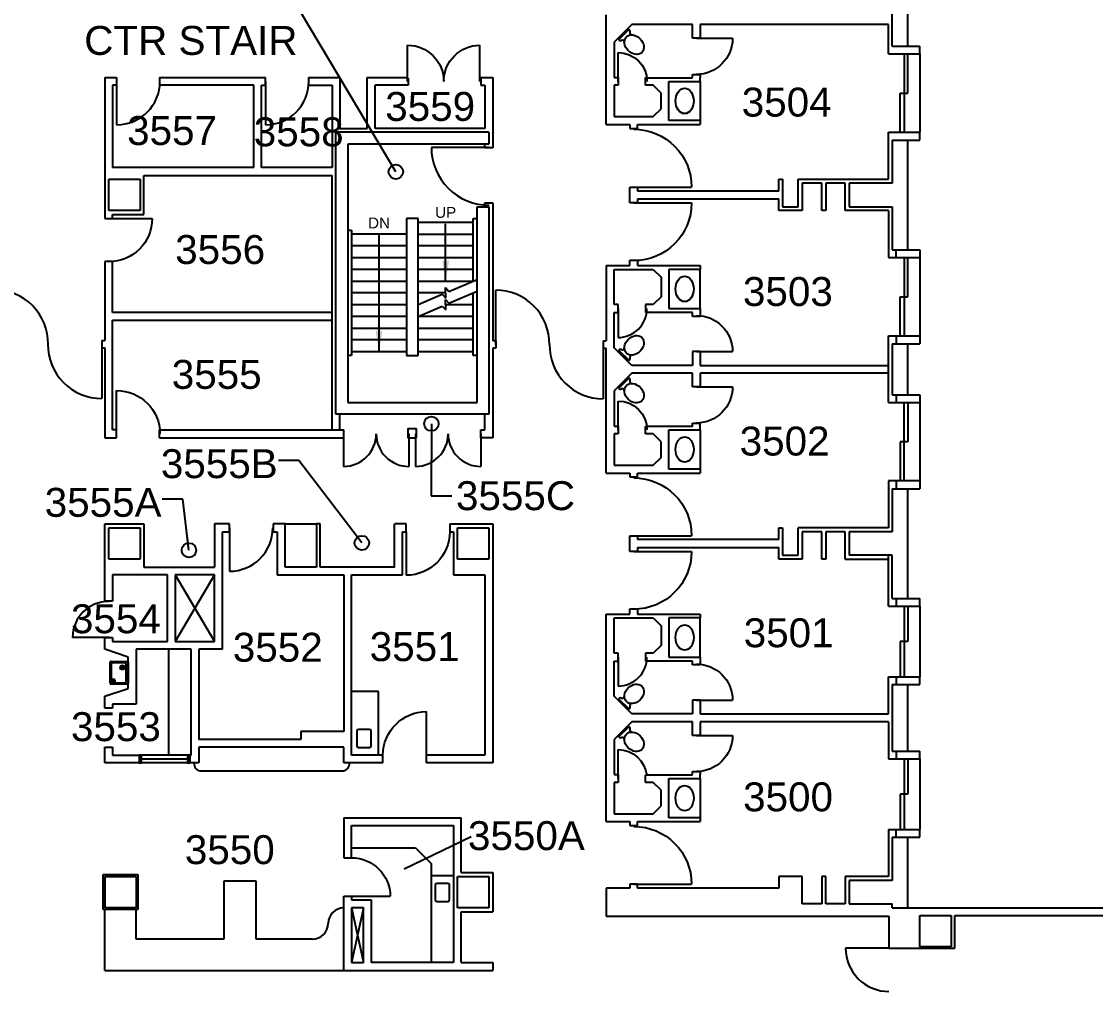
# Model space of a CAD drawing. Extents: x 338 to 7662, y 1527 to 4766.
# Drawn here: x 2965 to 3856, y 3372 to 4177 of the extents above; entities that cross this region are included whole.
import ezdxf
from ezdxf.enums import TextEntityAlignment as Align

# ---------------------------------------------------------------- set-up
doc = ezdxf.new("R2010")
doc.units = 0
doc.header["$LTSCALE"] = 150
doc.header["$MEASUREMENT"] = 0
doc.header["$PDMODE"] = 3
doc.header["$PDSIZE"] = 1
doc.layers.get('0').update_dxf_attribs({"linetype": 'CONTINUOUS'})
for name, color, linetype in [('A-ANNO-TEXT', 4, 'CONTINUOUS'), ('A-ANNO-TEXT-STAIR', 4, 'CONTINUOUS'), ('A-ANNO-TX192', 4, 'CONTINUOUS'), ('A-COLS', 5, 'CONTINUOUS'), ('A-DOOR', 2, 'CONTINUOUS'), ('A-FLOR-CASE', 3, 'CONTINUOUS'), ('A-FLOR-PFIX', 2, 'CONTINUOUS'), ('A-FLOR-STRS', 2, 'CONTINUOUS'), ('A-GLAZ', 2, 'CONTINUOUS'), ('A-GLAZ-SILL', 1, 'CONTINUOUS'), ('A-SHFT', 1, 'CONTINUOUS'), ('A-WALL-FULL', 6, 'CONTINUOUS')]:
    doc.layers.add(name, color=color, linetype=linetype)
doc.styles.add('ARIAL', font='arial.ttf')
doc.styles.get("Standard").update_dxf_attribs({"font": 'simplex'})
doc.dimstyles.new('DIM-96', dxfattribs={"dimscale": 96, "dimtxt": 0.18, "dimasz": 0.18, "dimexe": 0.18, "dimexo": 0.0625, "dimgap": 0.09, "dimtad": 0, "dimtih": 1, "dimtoh": 1, "dimdec": 4, "dimzin": 0, "dimdsep": 46, "dimlunit": 4, "dimtxsty": 'Standard', "dimcen": 0.09, "dimadec": 0, "dimazin": 0, "dimtfac": 1, "dimtdec": 4, "dimtofl": 0, "dimtmove": 2, "dimatfit": 3, "dimfxl": 1, "dimtolj": 1, "dimtzin": 0, "dimarcsym": 0})
doc.dimstyles.new('DIM1-4', dxfattribs={"dimscale": 48, "dimtxt": 0.09375, "dimasz": 0.125, "dimexe": 0.125, "dimexo": 0.09375, "dimgap": 0, "dimtad": 1, "dimdec": 4, "dimzin": 7, "dimdsep": 46, "dimlunit": 4, "dimtxsty": 'Standard', "dimcen": 2.25, "dimdle": 1.5, "dimadec": 0, "dimazin": 0, "dimtfac": 1, "dimtdec": 4, "dimtix": 1, "dimtofl": 0, "dimtmove": 2, "dimatfit": 3, "dimfxl": 1, "dimtolj": 1, "dimtzin": 0, "dimarcsym": 0})

# ---------------------------------------------------------------- blocks, each defined once
blk = doc.blocks.new('dr-36')
blk.add_line((0, 0), (0, 36.06))
blk.add_arc((-0.1, -0.04), 36.1, 0.06887, 89.83373)
blk = doc.blocks.new('DRINK FTN')
for p, q in [((-8.75, 0), (8.75, 0)), ((-9.5, -14.25), (-9.5, -0.75)), ((-8.5, -12.25), (-8.5, -4.75)), ((-7.75, -4), (-6.25, -4)), ((-5.5, -3.25), (-5.5, -1.75)), ((-4.75, -1), (7.75, -1)), ((8.5, -1.75), (8.5, -12.25)), ((9.5, -0.75), (9.5, -14.25)), ((8.75, -15), (-8.75, -15)), ((7.75, -13), (-7.75, -13)), ((1, -15), (1, -15))]:
    blk.add_line(p, q)
for centre, radius in [((-7.5, -2), 1.38), ((-7.5, -2), 0.789), ((4.5, -10), 1.56)]:
    blk.add_circle(centre, radius)
for centre, start, end in [((-8.75, -0.75), 90, 180), ((-7.75, -4.75), 90, 180), ((-6.25, -3.25), 270, 0), ((-4.75, -1.75), 90, 180), ((7.75, -1.75), 0, 90), ((8.75, -0.75), 0, 90), ((-8.75, -14.25), 180, 270), ((-7.75, -12.25), 180, 270), ((7.75, -12.25), 270, 0), ((8.75, -14.25), 270, 0)]:
    blk.add_arc(centre, 0.75, start, end)
for p in [(3.5, -10), (4, -9), (4, -11), (5, -9), (5, -11), (5.5, -10)]:
    blk.add_point(p)
blk = doc.blocks.new('dr-32')
blk.add_line((0, 0), (0, 32.05))
blk.add_arc((-0.09, -0.04), 32.09, 0.06887, 89.83373)

msp = doc.modelspace()

# ---------------------------------------------------------------- linework, layer by layer
at = {"layer": 'A-ANNO-TEXT', "linetype": 'Continuous'}
for p, q in [((3316.99, 3947.37), (3316.51, 3956.13)), ((3316.51, 3956.13), (3319.51, 3952.93)), ((3319.51, 3952.93), (3342.75, 3962.89)), ((3294, 3942), (3313.99, 3950.57)), ((3313.99, 3950.57), (3316.99, 3947.37)), ((3319.51, 3943.18), (3342.75, 3953.14)), ((3294, 3932.25), (3313.99, 3940.82)), ((3313.99, 3940.82), (3316.99, 3937.62)), ((3316.99, 3937.62), (3316.51, 3946.38)), ((3316.51, 3946.38), (3319.51, 3943.18))]:
    msp.add_line(p, q, dxfattribs=at)
at = {"layer": 'A-ANNO-TX192'}
msp.add_line((3338.04, 3500.38), (3282.27, 3473.41), dxfattribs=at)
at = {"layer": 'A-COLS'}
for p, q in [((3037.25, 4020), (3037.25, 4046)), ((3037.25, 4046), (3063.25, 4046)), ((3063.25, 4046), (3063.25, 4020)), ((3063.25, 4020), (3037.25, 4020)), ((3037.25, 3730.75), (3037.25, 3756.75)), ((3037.25, 3756.75), (3063.25, 3756.75)), ((3063.25, 3756.75), (3063.25, 3730.75)), ((3326.5, 3756.75), (3352.5, 3756.75)), ((3326.5, 3730.75), (3326.5, 3756.75)), ((3352.5, 3756.75), (3352.5, 3730.75)), ((3063.25, 3730.75), (3037.25, 3730.75)), ((3352.5, 3730.75), (3326.5, 3730.75)), ((3034, 3467.5), (3060, 3467.5)), ((3034, 3467.5), (3034, 3441.5)), ((3060, 3467.5), (3060, 3441.5)), ((3326.5, 3441.5), (3326.5, 3467.5)), ((3326.5, 3467.5), (3352.5, 3467.5)), ((3352.5, 3467.5), (3352.5, 3441.5)), ((3060, 3441.5), (3034, 3441.5)), ((3352.5, 3441.5), (3326.5, 3441.5)), ((3710, 3409), (3710, 3435)), ((3710, 3435), (3736, 3435)), ((3736, 3435), (3736, 3409)), ((3736, 3409), (3710, 3409))]:
    msp.add_line(p, q, dxfattribs=at)
at = {"layer": 'A-DOOR'}
for p, q in [((3524.75, 4163), (3554.75, 4163)), ((3285.21, 4127.25), (3285.21, 4157.25)), ((3345.21, 4127.25), (3345.21, 4157.25)), ((3459.75, 4127.25), (3459.75, 4151.25)), ((3043.75, 4127.25), (3043.75, 4091.25)), ((3167.25, 4127.25), (3167.25, 4091.25)), ((3352.9, 4072.51), (3304.9, 4072.51)), ((3472.75, 4039.5), (3520.75, 4039.5)), ((3472.75, 4026.5), (3520.75, 4026.5)), ((3037.25, 4013.5), (3073.25, 4013.5)), ((3358.27, 3908.9), (3358.27, 3953.9)), ((3459.75, 3938.75), (3459.75, 3914.75)), ((3031.48, 3909.25), (3031.48, 3864.25)), ((3447.48, 3908.9), (3447.48, 3863.9)), ((3524.75, 3903), (3554.75, 3903)), ((3043.75, 3834.75), (3043.75, 3870.75)), ((3524.75, 3873.75), (3554.75, 3873.75)), ((3459.75, 3838), (3459.75, 3862)), ((3232.12, 3834.75), (3232.12, 3807.75)), ((3286.12, 3834.75), (3286.12, 3807.75)), ((3291.83, 3834.75), (3291.83, 3807.75)), ((3345.83, 3834.75), (3345.83, 3807.75)), ((3137.46, 3756.75), (3137.46, 3720.75)), ((3472.75, 3750.25), (3520.75, 3750.25)), ((3472.75, 3737.25), (3520.75, 3737.25)), ((3037.25, 3665.75), (3007.25, 3665.75)), ((3459.75, 3649.5), (3459.75, 3625.5)), ((3524.75, 3613.75), (3554.75, 3613.75)), ((3524.75, 3584.5), (3554.75, 3584.5)), ((3459.75, 3548.75), (3459.75, 3572.75)), ((3472.75, 3461), (3520.75, 3461)), ((3684.5, 3408), (3648.5, 3408))]:
    msp.add_line(p, q, dxfattribs=at)
at = {"layer": 'A-DOOR', "extrusion": (0, 0, -1)}
for centre, major_axis, start_param, end_param in [((3524.75, 4163), (21.21, 21.21), 0.785398, 2.356194), ((3285.21, 4127.25), (-21.21, 21.21), 0.785398, 2.356194), ((3345.21, 4127.25), (-21.21, 21.21), 5.497787, 7.068583), ((3459.75, 4127.25), (-16.97, 16.97), 0.785398, 2.356194), ((3472.75, 4039.5), (33.94, 33.94), 5.497787, 7.068583), ((3472.75, 4026.5), (33.94, 33.94), 0.785398, 2.356194), ((3037.25, 4013.5), (25.46, 25.46), 0.785398, 2.356194), ((3524.75, 3903), (21.21, 21.21), 5.497787, 7.068583), ((3043.75, 3834.75), (-25.46, 25.46), 0.785398, 2.356194), ((3524.75, 3873.75), (21.21, 21.21), 0.785398, 2.356194), ((3459.75, 3838), (-16.97, 16.97), 0.785398, 2.356194), ((3472.75, 3750.25), (33.94, 33.94), 5.497787, 7.068583), ((3472.75, 3737.25), (33.94, 33.94), 0.785398, 2.356194), ((3524.75, 3613.75), (21.21, 21.21), 5.497787, 7.068583), ((3524.75, 3584.5), (21.21, 21.21), 0.785398, 2.356194), ((3459.75, 3548.75), (-16.97, 16.97), 0.785398, 2.239587), ((3472.75, 3461), (33.94, 33.94), 5.497787, 7.068583)]:
    msp.add_ellipse(centre, major_axis=major_axis, ratio=1, start_param=start_param, end_param=end_param, dxfattribs=at)
at = {"layer": 'A-DOOR'}
for centre, major_axis, ratio, start_param, end_param in [((3043.75, 4127.25), (25.46, 25.46), 1, 3.926991, 5.497787), ((3167.25, 4127.25), (25.46, 25.46), 1, 3.926991, 5.497787), ((3352.9, 4072.51), (33.94, 33.94), 1, 2.356194, 3.926991), ((2942.27, 3909.25), (17.25, 41.65), 0.987743, -1.182438, 0.397078), ((3358.27, 3908.9), (17.25, 41.65), 0.987743, -1.182438, 0.397078), ((3459.75, 3938.75), (-16.97, 16.97), 1, 2.356194, 3.926991), ((3031.48, 3909.25), (17.44, 41.58), 0.987634, 1.963494, 3.543166), ((3447.48, 3908.9), (17.44, 41.58), 0.987634, 1.963494, 3.543166), ((3232.12, 3834.75), (19.09, 19.09), 1, 3.926991, 5.497787), ((3286.12, 3834.75), (19.09, 19.09), 1, 2.356194, 3.926991), ((3291.83, 3834.75), (19.09, 19.09), 1, 3.926991, 5.497787), ((3345.83, 3834.75), (19.09, 19.09), 1, 2.356194, 3.926991), ((3137.36, 3756.75), (25.46, 25.46), 1, 3.926991, 5.497787), ((3037.25, 3665.75), (21.21, 21.21), 1, 0.785398, 2.356194), ((3459.75, 3649.5), (-16.97, 16.97), 1, 2.356194, 3.926991), ((3684.5, 3408), (25.46, 25.46), 1, 2.356194, 3.926991)]:
    msp.add_ellipse(centre, major_axis=major_axis, ratio=ratio, start_param=start_param, end_param=end_param, dxfattribs=at)
at = {"layer": 'A-FLOR-CASE'}
for p, q in [((3528, 4127.25), (3528, 4094.75)), ((3528, 3938.75), (3528, 3971.25)), ((3528, 3838), (3528, 3805.5)), ((3183.5, 3760), (3209.5, 3760)), ((3528, 3649.5), (3528, 3682)), ((3087, 3568.25), (3087, 3656)), ((3261, 3621), (3238.75, 3621)), ((3261, 3568.25), (3261, 3621)), ((3114, 3555), (3231, 3555)), ((3528, 3548.75), (3528, 3516.25)), ((3238.75, 3491.25), (3291.67, 3491.25)), ((3291.67, 3491.25), (3304.75, 3478.17)), ((3304.75, 3478.17), (3304.75, 3396)), ((3323.25, 3468), (3304.75, 3468)), ((3159.62, 3463.5), (3132.62, 3463.5)), ((3132.62, 3463.5), (3132.62, 3415.5)), ((3159.62, 3415.5), (3159.62, 3463.5)), ((3034, 3389.5), (3034, 3440)), ((3060, 3415.5), (3060, 3440)), ((3132.62, 3415.5), (3060, 3415.5)), ((3206.25, 3415.5), (3159.62, 3415.5)), ((3034, 3389.5), (3232.25, 3389.5))]:
    msp.add_line(p, q, dxfattribs=at)
for centre, radius, start, end in [((3114, 3561), 6, 172.81924, 270), ((3231, 3561), 6, 270, 7.18076), ((3232.25, 3428.5), 13, 90, 180), ((3206.25, 3428.5), 13, 270, 0)]:
    msp.add_arc(centre, radius, start, end, dxfattribs=at)
at = {"layer": 'A-FLOR-PFIX'}
for p, q in [((3460.38, 4162.01), (3468.87, 4170.49)), ((3468.87, 3895.51), (3460.38, 3903.99)), ((3460.38, 3872.76), (3468.87, 3881.24)), ((3468.87, 3606.26), (3460.38, 3614.74)), ((3460.38, 3583.51), (3468.87, 3591.99)), ((3243, 3588), (3243, 3576)), ((3253.5, 3589.5), (3244.5, 3589.5)), ((3255, 3576), (3255, 3588)), ((3244.5, 3574.5), (3253.5, 3574.5)), ((3308, 3460.25), (3308, 3448.25)), ((3318.5, 3461.75), (3309.5, 3461.75)), ((3320, 3448.25), (3320, 3460.25)), ((3309.5, 3446.75), (3318.5, 3446.75))]:
    msp.add_line(p, q, dxfattribs=at)
for centre, radius, start, end in [((3468.16, 4169.08), 1.58, 333.43495, 63.43495), ((3461.8, 4162.71), 1.58, 206.56505, 296.56505), ((3463.21, 4159.61), 1.83, 359.34402, 112.6996), ((3471.22, 4167.66), 1.79, 156.79875, 273.25713), ((3461.8, 3903.29), 1.58, 63.43495, 153.43495), ((3463.21, 3906.35), 1.79, 246.79875, 3.25713), ((3468.16, 3896.92), 1.58, 296.56505, 26.56505), ((3471.27, 3898.34), 1.83, 89.34402, 202.6996), ((3468.16, 3879.83), 1.58, 333.43495, 63.43495), ((3471.22, 3878.41), 1.79, 156.79875, 273.25713), ((3461.8, 3873.46), 1.58, 206.56505, 296.56505), ((3463.21, 3870.36), 1.83, 359.34402, 112.6996), ((3461.8, 3614.04), 1.58, 63.43495, 153.43495), ((3463.21, 3617.1), 1.79, 246.79875, 3.25713), ((3471.27, 3609.09), 1.83, 89.34402, 202.6996), ((3468.16, 3607.67), 1.58, 296.56505, 26.56505), ((3468.16, 3590.58), 1.58, 333.43495, 63.43495), ((3244.5, 3588), 1.5, 90, 180), ((3253.5, 3588), 1.5, 0, 90), ((3461.8, 3584.21), 1.58, 206.56505, 296.56505), ((3463.21, 3581.11), 1.83, 359.34402, 112.6996), ((3471.22, 3589.16), 1.79, 156.79875, 273.25713), ((3244.5, 3576), 1.5, 180, 270), ((3253.5, 3576), 1.5, 270, 0), ((3309.5, 3460.25), 1.5, 90, 180), ((3318.5, 3460.25), 1.5, 0, 90), ((3309.5, 3448.25), 1.5, 180, 270), ((3318.5, 3448.25), 1.5, 270, 0)]:
    msp.add_arc(centre, radius, start, end, dxfattribs=at)
for centre, major_axis, ratio in [((3473.11, 4157.76), (-6.43, 6.43), 0.769231), ((3515, 4111), (0, 10.5), 0.714286), ((3515, 3955), (0, 10.5), 0.714286), ((3473.11, 3908.24), (6.43, 6.43), 0.769231), ((3473.11, 3868.51), (-6.43, 6.43), 0.769231), ((3515, 3821.75), (0, 10.5), 0.714286), ((3515, 3665.75), (0, 10.5), 0.714286), ((3473.11, 3618.99), (6.43, 6.43), 0.769231), ((3473.11, 3579.26), (-6.43, 6.43), 0.769231), ((3515, 3532.5), (0, 10.5), 0.714286)]:
    msp.add_ellipse(centre, major_axis=major_axis, ratio=ratio, dxfattribs=at)
at = {"layer": 'A-FLOR-STRS'}
for p, q in [((3339.5, 4010.25), (3294, 4010.25)), ((3339.5, 4013.5), (3342.75, 4013.5)), ((3339.5, 3961.5), (3339.5, 4013.5)), ((3235.5, 4003.75), (3238.75, 4003.75)), ((3238.75, 4003.75), (3238.75, 3899.75)), ((3284.25, 4000.5), (3238.75, 4000.5)), ((3294, 4000.5), (3339.5, 4000.5)), ((3284.25, 3990.75), (3238.75, 3990.75)), ((3339.5, 3990.75), (3294, 3990.75)), ((3238.75, 3981), (3284.25, 3981)), ((3294, 3981), (3339.5, 3981)), ((3284.25, 3971.25), (3238.75, 3971.25)), ((3339.5, 3971.25), (3294, 3971.25)), ((3238.75, 3961.5), (3284.25, 3961.5)), ((3294, 3961.5), (3339.5, 3961.5)), ((3284.25, 3951.75), (3238.75, 3951.75)), ((3316.75, 3951.75), (3294, 3951.75)), ((3339.5, 3899.75), (3339.5, 3951.75)), ((3238.75, 3942), (3284.25, 3942)), ((3316.75, 3942), (3339.5, 3942)), ((3284.25, 3932.25), (3238.75, 3932.25)), ((3339.5, 3932.25), (3294, 3932.25)), ((3238.75, 3922.5), (3284.25, 3922.5)), ((3294, 3922.5), (3339.5, 3922.5)), ((3284.25, 3912.75), (3238.75, 3912.75)), ((3339.5, 3912.75), (3294, 3912.75)), ((3238.75, 3903), (3284.25, 3903)), ((3294, 3903), (3339.5, 3903)), ((3238.75, 3899.75), (3235.5, 3899.75)), ((3342.75, 3899.75), (3339.5, 3899.75))]:
    msp.add_line(p, q, dxfattribs=at)
at = {"layer": 'A-GLAZ', "linetype": 'Continuous'}
for p, q in [((3697, 4150), (3697, 4085)), ((3700.25, 4117.5), (3700.25, 4150)), ((3693.75, 4117.5), (3700.25, 4117.5)), ((3693.75, 4085), (3693.75, 4117.5)), ((3697, 3981), (3697, 3916)), ((3700.25, 3948.5), (3700.25, 3981)), ((3693.75, 3916), (3693.75, 3948.5)), ((3693.75, 3948.5), (3700.25, 3948.5)), ((3697, 3795.75), (3697, 3860.75)), ((3700.25, 3860.75), (3700.25, 3828.25)), ((3700.25, 3828.25), (3693.75, 3828.25)), ((3693.75, 3828.25), (3693.75, 3795.75)), ((3697, 3691.75), (3697, 3633.25)), ((3700.25, 3691.75), (3700.25, 3662.5)), ((3693.75, 3662.5), (3693.75, 3633.25)), ((3700.25, 3662.5), (3693.75, 3662.5)), ((3697, 3565), (3697, 3506.5)), ((3700.25, 3565), (3700.25, 3535.75)), ((3700.25, 3535.75), (3693.75, 3535.75)), ((3693.75, 3535.75), (3693.75, 3506.5))]:
    msp.add_line(p, q, dxfattribs=at)
at = {"layer": 'A-GLAZ'}
for p, q in [((3064.5, 3568.25), (3062.5, 3568.25)), ((3062.5, 3568.25), (3062.5, 3561.75)), ((3064.5, 3561.75), (3064.5, 3568.25)), ((3064.5, 3565), (3102.5, 3565)), ((3104.5, 3568.25), (3102.5, 3568.25)), ((3102.5, 3568.25), (3102.5, 3561.75)), ((3104.5, 3561.75), (3104.5, 3568.25)), ((3062.5, 3561.75), (3064.5, 3561.75)), ((3102.5, 3561.75), (3104.5, 3561.75))]:
    msp.add_line(p, q, dxfattribs=at)
at = {"layer": 'A-GLAZ-SILL', "linetype": 'Continuous'}
for p, q in [((3710, 4150), (3710, 4085)), ((3710, 3981), (3710, 3916)), ((3710, 3860.75), (3710, 3795.75)), ((3710, 3691.75), (3710, 3633.25)), ((3710, 3565), (3710, 3506.5))]:
    msp.add_line(p, q, dxfattribs=at)
at = {"layer": 'A-GLAZ-SILL'}
for p, q in [((3102.5, 3568.25), (3064.5, 3568.25)), ((3102.5, 3561.75), (3064.5, 3561.75))]:
    msp.add_line(p, q, dxfattribs=at)
at = {"layer": 'A-SHFT'}
for p, q in [((3125, 3717.75), (3092.5, 3662.5)), ((3092.5, 3717.75), (3125, 3662.5)), ((3248.5, 3441.5), (3238.75, 3396)), ((3238.75, 3441.5), (3248.5, 3396))]:
    msp.add_line(p, q, dxfattribs=at)
at = {"layer": 'A-WALL-FULL'}
for p, q in [((3687.25, 4156.5), (3687.25, 4195.5)), ((3700.25, 4156.5), (3700.25, 4195.5)), ((3450, 4091.5), (3450, 4182.5)), ((3471.12, 4174.38), (3456.5, 4159.75)), ((3521.5, 4174.38), (3471.12, 4174.38)), ((3521.5, 4163), (3521.5, 4174.38)), ((3528, 4174.38), (3528, 4163)), ((3684, 4174.38), (3528, 4174.38)), ((3684, 4150), (3684, 4174.38)), ((3528, 4163), (3521.5, 4163)), ((3456.5, 4159.75), (3456.5, 4130.5)), ((3687.25, 4156.5), (3710, 4156.5)), ((3710, 4150), (3710, 4156.5)), ((3684, 4150), (3710, 4150)), ((3034, 4130.5), (3043.75, 4130.5)), ((3034, 4130.5), (3034, 4013.5)), ((3043.75, 4130.5), (3043.75, 4124)), ((3079.5, 4130.5), (3167.25, 4130.5)), ((3079.5, 4130.5), (3079.5, 4124)), ((3167.25, 4124), (3167.25, 4130.5)), ((3203, 4130.5), (3229, 4130.5)), ((3203, 4130.5), (3203, 4124)), ((3229, 4130.5), (3229, 4088.25)), ((3251.75, 4130.5), (3285.53, 4130.5)), ((3251.75, 4088.25), (3251.75, 4130.5)), ((3285.53, 4130), (3285.53, 4124)), ((3346, 4130.5), (3355.75, 4130.5)), ((3346, 4130.5), (3346, 4124)), ((3355.75, 4130.5), (3355.75, 4072)), ((3456.5, 4130.5), (3459.75, 4130.5)), ((3459.75, 4130.5), (3459.75, 4124)), ((3482.5, 4124), (3482.5, 4130.5)), ((3521.5, 4130.04), (3482.5, 4130.04)), ((3502, 4127.25), (3528, 4127.25)), ((3502, 4094.75), (3502, 4127.25)), ((3521.5, 4133.02), (3527.77, 4133.02)), ((3521.5, 4130.5), (3521.5, 4133.02)), ((3527.77, 4133.02), (3527.77, 4130.5)), ((3528, 4127.25), (3528, 4130.5)), ((3043.75, 4124), (3040.5, 4124)), ((3040.5, 4124), (3040.5, 4055.75)), ((3157.5, 4124), (3079.5, 4124)), ((3157.5, 4055.75), (3157.5, 4124)), ((3164, 4055.75), (3164, 4124)), ((3164, 4124), (3167.25, 4124)), ((3203, 4124), (3222.5, 4124)), ((3222.5, 4124), (3222.5, 4055.75)), ((3258.25, 4088.25), (3258.25, 4124)), ((3285.53, 4124), (3258.25, 4124)), ((3346, 4124), (3349.25, 4124)), ((3349.25, 4124), (3349.25, 4088.25)), ((3456.5, 4124), (3456.5, 4098)), ((3459.75, 4124), (3456.5, 4124)), ((3489, 4124), (3482.5, 4124)), ((3495.5, 4117.5), (3489, 4124)), ((3495.5, 4104.5), (3495.5, 4117.5)), ((3489, 4098), (3495.5, 4104.5)), ((3450, 4091.5), (3469.5, 4091.5)), ((3456.5, 4098), (3489, 4098)), ((3469.5, 4091.5), (3469.5, 4088.25)), ((3476, 4088.25), (3476, 4091.5)), ((3476, 4091.5), (3528, 4091.5)), ((3528, 4094.75), (3502, 4094.75)), ((3528, 4094.75), (3528, 4091.5)), ((3352.5, 4085), (3225.75, 4085)), ((3225.75, 3851), (3225.75, 4085)), ((3229, 4088.25), (3251.75, 4088.25)), ((3349.25, 4088.25), (3258.25, 4088.25)), ((3352.5, 4085), (3352.5, 4075.25)), ((3469.5, 4088.25), (3476, 4088.25)), ((3684, 4085), (3710, 4085)), ((3684, 4046), (3684, 4085)), ((3710, 4078.5), (3710, 4085)), ((3352.5, 4075.25), (3235.5, 4075.25)), ((3235.5, 4075.25), (3235.5, 3860.75)), ((3349.25, 4072), (3349.25, 4075.25)), ((3355.75, 4072), (3349.25, 4072)), ((3687.25, 4078.5), (3710, 4078.5)), ((3687.25, 4078.5), (3687.25, 4042.75)), ((3700.25, 3987.5), (3700.25, 4078.5)), ((3157.5, 4055.75), (3040.5, 4055.75)), ((3222.5, 4055.75), (3164, 4055.75)), ((3066.5, 4016.75), (3066.5, 4049.25)), ((3066.5, 4049.25), (3222.5, 4049.25)), ((3222.5, 3838), (3222.5, 4049.25)), ((3593, 4046), (3596.25, 4046)), ((3593, 4036.25), (3593, 4046)), ((3596.25, 4046), (3596.25, 4023.25)), ((3609.25, 4046), (3684, 4046)), ((3609.25, 4023.25), (3609.25, 4046)), ((3469.5, 4026.5), (3469.5, 4039.5)), ((3469.5, 4039.5), (3476, 4039.5)), ((3476, 4039.5), (3476, 4036.25)), ((3593, 4036.25), (3476, 4036.25)), ((3612.5, 4042.75), (3612.5, 4020)), ((3628.75, 4042.75), (3612.5, 4042.75)), ((3628.75, 4020), (3628.75, 4042.75)), ((3632, 4042.75), (3632, 4020)), ((3648.25, 4042.75), (3632, 4042.75)), ((3648.25, 4020), (3648.25, 4042.75)), ((3651.5, 4042.75), (3651.5, 4023.25)), ((3687.25, 4042.75), (3651.5, 4042.75)), ((3476, 4029.75), (3593, 4029.75)), ((3476, 4029.75), (3476, 4026.5)), ((3593, 4020), (3593, 4029.75)), ((3342.75, 3860.75), (3342.75, 4023.25)), ((3342.75, 4023.25), (3352.5, 4023.25)), ((3349.25, 4023.25), (3349.25, 4026.5)), ((3349.25, 4026.5), (3355.75, 4026.5)), ((3352.5, 4023.25), (3352.5, 3851)), ((3355.75, 4026.5), (3355.75, 3911.9)), ((3476, 4026.5), (3469.5, 4026.5)), ((3612.5, 4020), (3593, 4020)), ((3596.25, 4023.25), (3609.25, 4023.25)), ((3632, 4020), (3628.75, 4020)), ((3684, 4020), (3648.25, 4020)), ((3651.5, 4023.25), (3687.25, 4023.25)), ((3684, 4020), (3684, 3981)), ((3687.25, 4023.25), (3687.25, 3987.5)), ((3034, 4013.5), (3040.5, 4013.5)), ((3040.5, 4013.5), (3040.5, 4016.75)), ((3040.5, 4016.75), (3066.5, 4016.75)), ((3294, 4013.5), (3284.25, 4013.5)), ((3284.25, 4013.5), (3284.25, 3899.75)), ((3294, 3899.75), (3294, 4013.5)), ((3687.25, 3987.5), (3710, 3987.5)), ((3690.5, 3981), (3690.5, 3987.5)), ((3710, 3987.5), (3710, 3981)), ((3040.5, 3977.75), (3034, 3977.75)), ((3034, 3977.75), (3034, 3912.25)), ((3040.5, 3935.5), (3040.5, 3977.75)), ((3450, 3974.5), (3469.5, 3974.5)), ((3450, 3974.5), (3450, 3911.9)), ((3469.5, 3974.5), (3469.5, 3978.89)), ((3469.5, 3978.89), (3476, 3978.89)), ((3476, 3978.89), (3476, 3974.5)), ((3476, 3974.5), (3528, 3974.5)), ((3528, 3974.5), (3528, 3971.25)), ((3684, 3981), (3710, 3981)), ((3456.5, 3942), (3456.5, 3971.25)), ((3456.5, 3971.25), (3489, 3971.25)), ((3489, 3971.25), (3495.5, 3964.75)), ((3528, 3971.25), (3502, 3971.25)), ((3502, 3971.25), (3502, 3938.75)), ((3495.5, 3964.75), (3495.5, 3948.5)), ((3495.5, 3948.5), (3489, 3942)), ((3459.75, 3942), (3456.5, 3942)), ((3459.75, 3935.5), (3459.75, 3942)), ((3489, 3942), (3482.5, 3942)), ((3482.5, 3942), (3482.5, 3935.5)), ((3502, 3938.75), (3528, 3938.75)), ((3528, 3938.75), (3528, 3932.25)), ((3222.5, 3935.5), (3040.5, 3935.5)), ((3456.5, 3935.5), (3459.75, 3935.5)), ((3456.5, 3906.25), (3456.5, 3935.5)), ((3521.5, 3935.5), (3482.5, 3935.5)), ((3521.5, 3932.25), (3521.5, 3935.5)), ((3528, 3932.25), (3521.5, 3932.25)), ((3040.5, 3838), (3040.5, 3929)), ((3040.5, 3929), (3222.5, 3929)), ((3031.48, 3912.25), (3031.48, 3906.25)), ((3031.48, 3912.25), (3034, 3912.25)), ((3358.27, 3911.9), (3355.75, 3911.9)), ((3358.27, 3911.9), (3358.27, 3905.9)), ((3447.48, 3911.9), (3447.48, 3905.9)), ((3447.48, 3911.9), (3450, 3911.9)), ((3684, 3916), (3710, 3916)), ((3684, 3860.75), (3684, 3916)), ((3690.5, 3916), (3690.5, 3909.5)), ((3710, 3916), (3710, 3909.5)), ((3031.48, 3906.25), (3034, 3906.25)), ((3034, 3906.25), (3034, 3831.5)), ((3355.75, 3905.9), (3355.75, 3831.5)), ((3358.27, 3905.9), (3355.75, 3905.9)), ((3447.48, 3905.9), (3450, 3905.9)), ((3450, 3802.25), (3450, 3905.9)), ((3471.12, 3891.62), (3456.5, 3906.25)), ((3528, 3903), (3521.5, 3903)), ((3521.5, 3903), (3521.5, 3891.62)), ((3528, 3903), (3528, 3891.62)), ((3687.25, 3909.5), (3710, 3909.5)), ((3687.25, 3909.5), (3687.25, 3867.25)), ((3700.25, 3867.25), (3700.25, 3909.5)), ((3284.25, 3899.75), (3294, 3899.75)), ((3471.12, 3885.12), (3456.5, 3870.5)), ((3521.5, 3891.62), (3471.12, 3891.62)), ((3521.5, 3885.12), (3471.12, 3885.12)), ((3521.5, 3873.75), (3521.5, 3885.12)), ((3528, 3891.62), (3684, 3891.62)), ((3684, 3885.12), (3528, 3885.12)), ((3528, 3885.12), (3528, 3873.75)), ((3456.5, 3870.5), (3456.5, 3841.25)), ((3528, 3873.75), (3521.5, 3873.75)), ((3687.25, 3867.25), (3710, 3867.25)), ((3690.5, 3867.25), (3690.5, 3860.75)), ((3710, 3867.25), (3710, 3860.75)), ((3235.5, 3860.75), (3342.75, 3860.75)), ((3684, 3860.75), (3710, 3860.75)), ((3352.5, 3851), (3225.75, 3851)), ((3229, 3838), (3229, 3851)), ((3349.25, 3838), (3349.25, 3851)), ((3456.5, 3841.25), (3459.75, 3841.25)), ((3459.75, 3841.25), (3459.75, 3834.75)), ((3521.5, 3840.79), (3482.5, 3840.79)), ((3482.5, 3834.75), (3482.5, 3840.79)), ((3521.5, 3840.79), (3521.5, 3843.77)), ((3521.5, 3843.77), (3528, 3843.77)), ((3528, 3838), (3528, 3843.77)), ((3034, 3831.5), (3043.75, 3831.5)), ((3043.75, 3838), (3040.5, 3838)), ((3043.75, 3831.5), (3043.75, 3838)), ((3079.5, 3831.5), (3079.5, 3838)), ((3079.5, 3838), (3232.25, 3838)), ((3079.5, 3831.5), (3232.25, 3831.5)), ((3232.25, 3831.5), (3232.25, 3838)), ((3285.44, 3839.13), (3292.54, 3839.13)), ((3285.44, 3839.13), (3285.44, 3831.52)), ((3285.44, 3831.52), (3292.54, 3831.52)), ((3292.54, 3831.52), (3292.54, 3839.13)), ((3346, 3831.5), (3346, 3838)), ((3346, 3838), (3349.25, 3838)), ((3355.75, 3831.5), (3346, 3831.5)), ((3459.75, 3834.75), (3456.5, 3834.75)), ((3456.5, 3834.75), (3456.5, 3808.75)), ((3489, 3834.75), (3482.5, 3834.75)), ((3495.5, 3828.25), (3489, 3834.75)), ((3502, 3805.5), (3502, 3838)), ((3502, 3838), (3528, 3838)), ((3495.5, 3815.25), (3495.5, 3828.25)), ((3489, 3808.75), (3495.5, 3815.25)), ((3456.5, 3808.75), (3489, 3808.75)), ((3528, 3805.5), (3502, 3805.5)), ((3528, 3805.5), (3528, 3802.25)), ((3450, 3802.25), (3469.5, 3802.25)), ((3469.5, 3802.25), (3469.5, 3799)), ((3469.5, 3799), (3476, 3799)), ((3476, 3802.25), (3528, 3802.25)), ((3476, 3799), (3476, 3802.25)), ((3710, 3795.75), (3684, 3795.75)), ((3684, 3795.75), (3684, 3756.75)), ((3690.5, 3795.75), (3690.5, 3789.25)), ((3710, 3795.75), (3710, 3789.25)), ((3687.25, 3789.25), (3687.25, 3753.5)), ((3687.25, 3789.25), (3710, 3789.25)), ((3700.25, 3698.25), (3700.25, 3789.25)), ((3034, 3695.82), (3034, 3760)), ((3034, 3760), (3066.5, 3760)), ((3066.5, 3760), (3066.5, 3724.25)), ((3137.46, 3760), (3125, 3760)), ((3125, 3760), (3125, 3724.25)), ((3137.46, 3753.5), (3137.46, 3760)), ((3183.5, 3760), (3173.75, 3760)), ((3173.75, 3760), (3173.75, 3753.5)), ((3183.5, 3724.25), (3183.5, 3760)), ((3212.75, 3760), (3209.5, 3760)), ((3209.5, 3760), (3209.5, 3724.25)), ((3212.75, 3724.25), (3212.75, 3760)), ((3274.33, 3724.25), (3274.33, 3760)), ((3284.12, 3760), (3274.5, 3760)), ((3284.12, 3753.5), (3284.12, 3760)), ((3320.12, 3760), (3320.12, 3753.5)), ((3320.12, 3760), (3355.75, 3760)), ((3355.75, 3760), (3355.75, 3561.75)), ((3131.5, 3753.5), (3137.46, 3753.5)), ((3131.5, 3656), (3131.5, 3753.5)), ((3173.75, 3753.5), (3177, 3753.5)), ((3177, 3753.5), (3177, 3717.75)), ((3281, 3717.75), (3281, 3753.5)), ((3281, 3753.5), (3284.12, 3753.5)), ((3320.12, 3753.5), (3323.25, 3753.5)), ((3323.25, 3753.5), (3323.25, 3717.75)), ((3593, 3756.75), (3596.25, 3756.75)), ((3593, 3747), (3593, 3756.75)), ((3596.25, 3756.75), (3596.25, 3734)), ((3684, 3756.75), (3609.25, 3756.75)), ((3609.25, 3734), (3609.25, 3756.75)), ((3628.75, 3753.5), (3612.5, 3753.5)), ((3612.5, 3753.5), (3612.5, 3730.75)), ((3628.75, 3730.75), (3628.75, 3753.5)), ((3648.25, 3753.5), (3632, 3753.5)), ((3632, 3753.5), (3632, 3730.75)), ((3648.25, 3730.75), (3648.25, 3753.5)), ((3687.25, 3753.5), (3651.5, 3753.5)), ((3651.5, 3753.5), (3651.5, 3734)), ((3469.5, 3750.25), (3476, 3750.25)), ((3469.5, 3737.25), (3469.5, 3750.25)), ((3476, 3750.25), (3476, 3747)), ((3593, 3747), (3476, 3747)), ((3476, 3737.25), (3469.5, 3737.25)), ((3476, 3740.5), (3476, 3737.25)), ((3476, 3740.5), (3593, 3740.5)), ((3593, 3730.75), (3593, 3740.5)), ((3596.25, 3734), (3609.25, 3734)), ((3687.25, 3734), (3651.5, 3734)), ((3684, 3691.75), (3684, 3734)), ((3687.25, 3698.25), (3687.25, 3734)), ((3066.5, 3724.25), (3125, 3724.25)), ((3209.5, 3724.25), (3183.5, 3724.25)), ((3274.5, 3724.25), (3212.75, 3724.25)), ((3612.5, 3730.75), (3593, 3730.75)), ((3632, 3730.75), (3628.75, 3730.75)), ((3648.25, 3730.75), (3684, 3730.75)), ((3086, 3717.75), (3040.5, 3717.75)), ((3040.5, 3717.75), (3040.5, 3695.82)), ((3086, 3662.5), (3086, 3717.75)), ((3125, 3717.75), (3092.5, 3717.75)), ((3092.5, 3717.75), (3092.5, 3662.5)), ((3125, 3662.5), (3125, 3717.75)), ((3177, 3717.75), (3232.25, 3717.75)), ((3232.25, 3717.75), (3232.25, 3587.75)), ((3238.75, 3568.25), (3238.75, 3717.75)), ((3238.75, 3717.75), (3281, 3717.75)), ((3323.25, 3717.75), (3349.25, 3717.75)), ((3349.25, 3717.75), (3349.25, 3568.25)), ((3687.25, 3698.25), (3710, 3698.25)), ((3690.5, 3698.25), (3690.5, 3691.75)), ((3710, 3691.75), (3710, 3698.25)), ((3040.5, 3695.82), (3034, 3695.82)), ((3469.5, 3685.25), (3469.5, 3689.64)), ((3469.5, 3689.64), (3476, 3689.64)), ((3476, 3689.64), (3476, 3685.25)), ((3684, 3691.75), (3710, 3691.75)), ((3450, 3685.25), (3469.5, 3685.25)), ((3450, 3513), (3450, 3685.25)), ((3456.5, 3652.75), (3456.5, 3682)), ((3456.5, 3682), (3489, 3682)), ((3476, 3685.25), (3528, 3685.25)), ((3489, 3682), (3495.5, 3675.5)), ((3528, 3682), (3502, 3682)), ((3502, 3682), (3502, 3649.5)), ((3528, 3685.25), (3528, 3682)), ((3495.5, 3675.5), (3495.5, 3659.25)), ((3034, 3656), (3034, 3665.75)), ((3034, 3665.75), (3040.5, 3665.75)), ((3040.5, 3665.75), (3040.5, 3662.5)), ((3040.5, 3662.5), (3086, 3662.5)), ((3092.5, 3662.5), (3125, 3662.5)), ((3053.5, 3649.5), (3034, 3656)), ((3105.5, 3656), (3060, 3656)), ((3060, 3656), (3060, 3610.5)), ((3105.5, 3568.25), (3105.5, 3656)), ((3131.5, 3656), (3112, 3656)), ((3112, 3656), (3112, 3581.25)), ((3495.5, 3659.25), (3489, 3652.75)), ((3053.5, 3623.5), (3053.5, 3649.5)), ((3459.75, 3652.75), (3456.5, 3652.75)), ((3456.5, 3646.25), (3459.75, 3646.25)), ((3456.5, 3617), (3456.5, 3646.25)), ((3459.75, 3646.25), (3459.75, 3652.75)), ((3489, 3652.75), (3482.5, 3652.75)), ((3482.5, 3652.75), (3482.5, 3646.25)), ((3521.5, 3646.25), (3482.5, 3646.25)), ((3502, 3649.5), (3528, 3649.5)), ((3521.5, 3643), (3521.5, 3646.25)), ((3528, 3649.5), (3528, 3643)), ((3528, 3643), (3521.5, 3643)), ((3684, 3633.25), (3710, 3633.25)), ((3684, 3602.38), (3684, 3633.25)), ((3687.25, 3626.75), (3687.25, 3571.5)), ((3687.25, 3626.75), (3710, 3626.75)), ((3690.5, 3633.25), (3690.5, 3626.75)), ((3700.25, 3571.5), (3700.25, 3626.75)), ((3710, 3626.75), (3710, 3633.25)), ((3034, 3617), (3053.5, 3623.5)), ((3034, 3607.25), (3034, 3617)), ((3060, 3610.5), (3040.5, 3610.5)), ((3040.5, 3610.5), (3040.5, 3607.25)), ((3471.12, 3602.38), (3456.5, 3617)), ((3528, 3613.75), (3521.5, 3613.75)), ((3521.5, 3613.75), (3521.5, 3602.38)), ((3528, 3613.75), (3528, 3602.38)), ((3040.5, 3607.25), (3034, 3607.25)), ((3521.5, 3602.38), (3471.12, 3602.38)), ((3528, 3602.38), (3684, 3602.38)), ((3471.12, 3595.88), (3456.5, 3581.25)), ((3521.5, 3595.88), (3471.12, 3595.88)), ((3521.5, 3584.5), (3521.5, 3595.88)), ((3684, 3595.88), (3528, 3595.88)), ((3528, 3595.88), (3528, 3584.5)), ((3684, 3595.88), (3684, 3565)), ((3232.25, 3587.75), (3196.5, 3587.75)), ((3196.5, 3587.75), (3196.5, 3581.25)), ((3528, 3584.5), (3521.5, 3584.5)), ((3034, 3561.75), (3034, 3574.75)), ((3034, 3574.75), (3040.5, 3574.75)), ((3040.5, 3574.75), (3040.5, 3568.25)), ((3196.5, 3581.25), (3112, 3581.25)), ((3232.25, 3574.75), (3112, 3574.75)), ((3112, 3574.75), (3112, 3561.75)), ((3232.25, 3561.75), (3232.25, 3574.75)), ((3456.5, 3581.25), (3456.5, 3552)), ((3040.5, 3568.25), (3062.5, 3568.25)), ((3062.5, 3568.25), (3062.5, 3561.75)), ((3104.5, 3568.25), (3105.5, 3568.25)), ((3104.5, 3568.25), (3104.5, 3561.75)), ((3264.75, 3568.25), (3238.75, 3568.25)), ((3264.75, 3561.75), (3264.75, 3568.25)), ((3349.25, 3568.25), (3300.75, 3568.25)), ((3300.75, 3561.75), (3300.75, 3568.25)), ((3684, 3565), (3710, 3565)), ((3687.25, 3571.5), (3710, 3571.5)), ((3690.5, 3571.5), (3690.5, 3565)), ((3710, 3565), (3710, 3571.5)), ((3062.5, 3561.75), (3034, 3561.75)), ((3112, 3561.75), (3104.5, 3561.75)), ((3264.75, 3561.75), (3232.25, 3561.75)), ((3355.75, 3561.75), (3300.75, 3561.75)), ((3456.5, 3552), (3459.75, 3552)), ((3459.75, 3552), (3459.75, 3545.5)), ((3521.5, 3551.54), (3482.5, 3551.54)), ((3482.5, 3545.5), (3482.5, 3551.54)), ((3502, 3516.25), (3502, 3548.75)), ((3502, 3548.75), (3528, 3548.75)), ((3521.5, 3552), (3521.5, 3554.52)), ((3521.5, 3554.52), (3527.77, 3554.52)), ((3527.77, 3554.52), (3527.77, 3552)), ((3528, 3548.75), (3528, 3552)), ((3459.75, 3545.5), (3456.5, 3545.5)), ((3456.5, 3545.5), (3456.5, 3519.5)), ((3489, 3545.5), (3482.5, 3545.5)), ((3495.5, 3539), (3489, 3545.5)), ((3495.5, 3526), (3495.5, 3539)), ((3456.5, 3519.5), (3489, 3519.5)), ((3489, 3519.5), (3495.5, 3526)), ((3232.25, 3516.25), (3329.75, 3516.25)), ((3232.25, 3516.25), (3232.25, 3483)), ((3329.75, 3470.75), (3329.75, 3516.25)), ((3450, 3513), (3469.5, 3513)), ((3469.5, 3513), (3469.5, 3509.75)), ((3476, 3513), (3528, 3513)), ((3476, 3509.75), (3476, 3513)), ((3528, 3516.25), (3502, 3516.25)), ((3528, 3516.25), (3528, 3513)), ((3238.75, 3483), (3238.75, 3509.75)), ((3238.75, 3509.75), (3323.25, 3509.75)), ((3323.25, 3509.75), (3323.25, 3396)), ((3469.5, 3509.75), (3476, 3509.75)), ((3684, 3506.5), (3710, 3506.5)), ((3684, 3506.5), (3684, 3467.5)), ((3690.5, 3500), (3690.5, 3506.5)), ((3710, 3500), (3710, 3506.5)), ((3687.25, 3500), (3710, 3500)), ((3687.25, 3500), (3687.25, 3464.25)), ((3700.25, 3441.5), (3700.25, 3500)), ((3232.25, 3483), (3238.75, 3483)), ((3032.5, 3469), (3061.5, 3469)), ((3032.5, 3440), (3032.5, 3469)), ((3061.5, 3469), (3061.5, 3440)), ((3329.75, 3470.75), (3355.75, 3470.75)), ((3355.75, 3470.75), (3355.75, 3438.25)), ((3612.5, 3467.5), (3593, 3467.5)), ((3593, 3467.5), (3593, 3457.75)), ((3612.5, 3444.75), (3612.5, 3467.5)), ((3632, 3467.5), (3628.75, 3467.5)), ((3628.75, 3467.5), (3628.75, 3444.75)), ((3632, 3444.75), (3632, 3467.5)), ((3684, 3467.5), (3648.25, 3467.5)), ((3648.25, 3467.5), (3648.25, 3444.75)), ((3469.5, 3457.75), (3450, 3457.75)), ((3450, 3457.75), (3450, 3434.5)), ((3476, 3461), (3469.5, 3461)), ((3469.5, 3461), (3469.5, 3457.75)), ((3476, 3457.75), (3476, 3461)), ((3593, 3457.75), (3476, 3457.75)), ((3687.25, 3464.25), (3651.5, 3464.25)), ((3651.5, 3464.25), (3651.5, 3444.75)), ((3232.25, 3389.5), (3232.25, 3451)), ((3232.25, 3451), (3238.75, 3451)), ((3238.75, 3451), (3238.75, 3448)), ((3061.5, 3440), (3032.5, 3440)), ((3238.75, 3448), (3255, 3448)), ((3248.5, 3441.5), (3238.75, 3441.5)), ((3238.75, 3441.5), (3238.75, 3396)), ((3248.5, 3396), (3248.5, 3441.5)), ((3255, 3448), (3255, 3396)), ((3628.75, 3444.75), (3612.5, 3444.75)), ((3648.25, 3444.75), (3632, 3444.75)), ((3651.5, 3444.75), (3687.25, 3444.75)), ((3687.25, 3441.5), (3687.25, 3444.75)), ((3687.25, 3441.5), (3893.43, 3441.5)), ((3329.75, 3396), (3329.75, 3438.25)), ((3329.75, 3438.25), (3355.75, 3438.25)), ((3450, 3434.5), (3684.5, 3434.5)), ((3684.5, 3434.5), (3684.5, 3408)), ((3739.25, 3408), (3739.25, 3435)), ((3739.25, 3435), (3888.43, 3435)), ((3684.5, 3408), (3739.25, 3408)), ((3238.75, 3396), (3248.5, 3396)), ((3323.25, 3396), (3255, 3396)), ((3329.75, 3396), (3355.75, 3396)), ((3355.75, 3396), (3355.75, 3389.5)), ((3232.25, 3389.5), (3355.75, 3389.5))]:
    msp.add_line(p, q, dxfattribs=at)

# ---------------------------------------------------------------- block references
at = {"layer": 'A-DOOR', "xscale": -1}
for name, p, rotation in [('dr-36', (3284.12, 3753.5), 179.9999999999998), ('dr-32', (3238.75, 3451), 270)]:
    msp.add_blockref(name, p, dxfattribs=dict(at, rotation=rotation))
msp.add_blockref('dr-36', (3300.75, 3568.25), dxfattribs=at)
at = {"layer": 'A-FLOR-PFIX', "rotation": 90}
msp.add_blockref('DRINK FTN', (3038.5, 3636.5), dxfattribs=at)

# ---------------------------------------------------------------- texts
at = {"layer": 'A-ANNO-TEXT', "char_height": 9, "width": 47.75, "attachment_point": 8, "style": 'ARIAL'}
for s, insert in [('UP', (3316.75, 4013.91)), ('DN', (3261.5, 4005.26))]:
    msp.add_mtext(s, dxfattribs=dict(at, insert=insert))
at = {"layer": 'A-ANNO-TEXT-STAIR', "style": 'ARIAL'}
msp.add_text('CTR STAIR', height=24, dxfattribs=at).set_placement((3016.92, 4149.26))
at = {"layer": 'A-ANNO-TX192', "style": 'ARIAL'}
for s, p in [('3559', (3266.62, 4094.48)), ('3504', (3562.35, 4098.05)), ('3557', (3052.5, 4074.48)), ('3558', (3157.55, 4073.4)), ('3556', (3092.41, 3975.74)), ('3503', (3563.35, 3940.87)), ('3555', (3089.53, 3872.12)), ('3502', (3560.65, 3816.79)), ('3555C', (3325.28, 3771.47)), ('3554', (3005.92, 3669.32)), ('3501', (3564, 3657.7)), ('3552', (3140.19, 3645.69)), ('3551', (3253.74, 3646.22)), ('3553', (3005.92, 3579.79)), ('3500', (3563.49, 3521.55)), ('3550A', (3335.27, 3489.36)), ('3550', (3100.4, 3477.72))]:
    msp.add_text(s, height=24, dxfattribs=at).set_placement(p)
for s, p in [('3555B', (3177.42, 3798.03)), ('3555A', (3081.07, 3765.94))]:
    msp.add_text(s, height=24, dxfattribs=at).set_placement(p, align=Align.RIGHT)

# ---------------------------------------------------------------- leaders
at = {"layer": 'A-ANNO-TEXT'}
for points in [[(3261.5, 3903), (3261.5, 4000.5)], [(3316.75, 3961.2), (3316.75, 4009.15)]]:
    msp.add_leader(points, dimstyle='DIM-96', override={"dimgap": 0.09, "dimtad": 0}, dxfattribs=at)
at = {"layer": 'A-ANNO-TEXT-STAIR'}
msp.add_leader([(3275.41, 4052.23), (3188.18, 4198.59), (3171.16, 4198.59)], dimstyle='DIM1-4', override={"dimscale": 96, "dimgap": 0, "dimtad": 0, "dimldrblk": 'DotBlank'}, dxfattribs=at)
at = {"layer": 'A-ANNO-TX192'}
for points in [[(3304.88, 3843.19), (3304.85, 3783.28), (3321.86, 3783.28)], [(3247.25, 3744.21), (3195.04, 3812.76), (3178.02, 3812.76)], [(3103.76, 3738.19), (3098.69, 3780.67), (3081.67, 3780.67)]]:
    msp.add_leader(points, dimstyle='DIM1-4', override={"dimscale": 96, "dimgap": 0, "dimtad": 0, "dimldrblk": 'DotBlank'}, dxfattribs=at)

doc.saveas('drawing.dxf')
